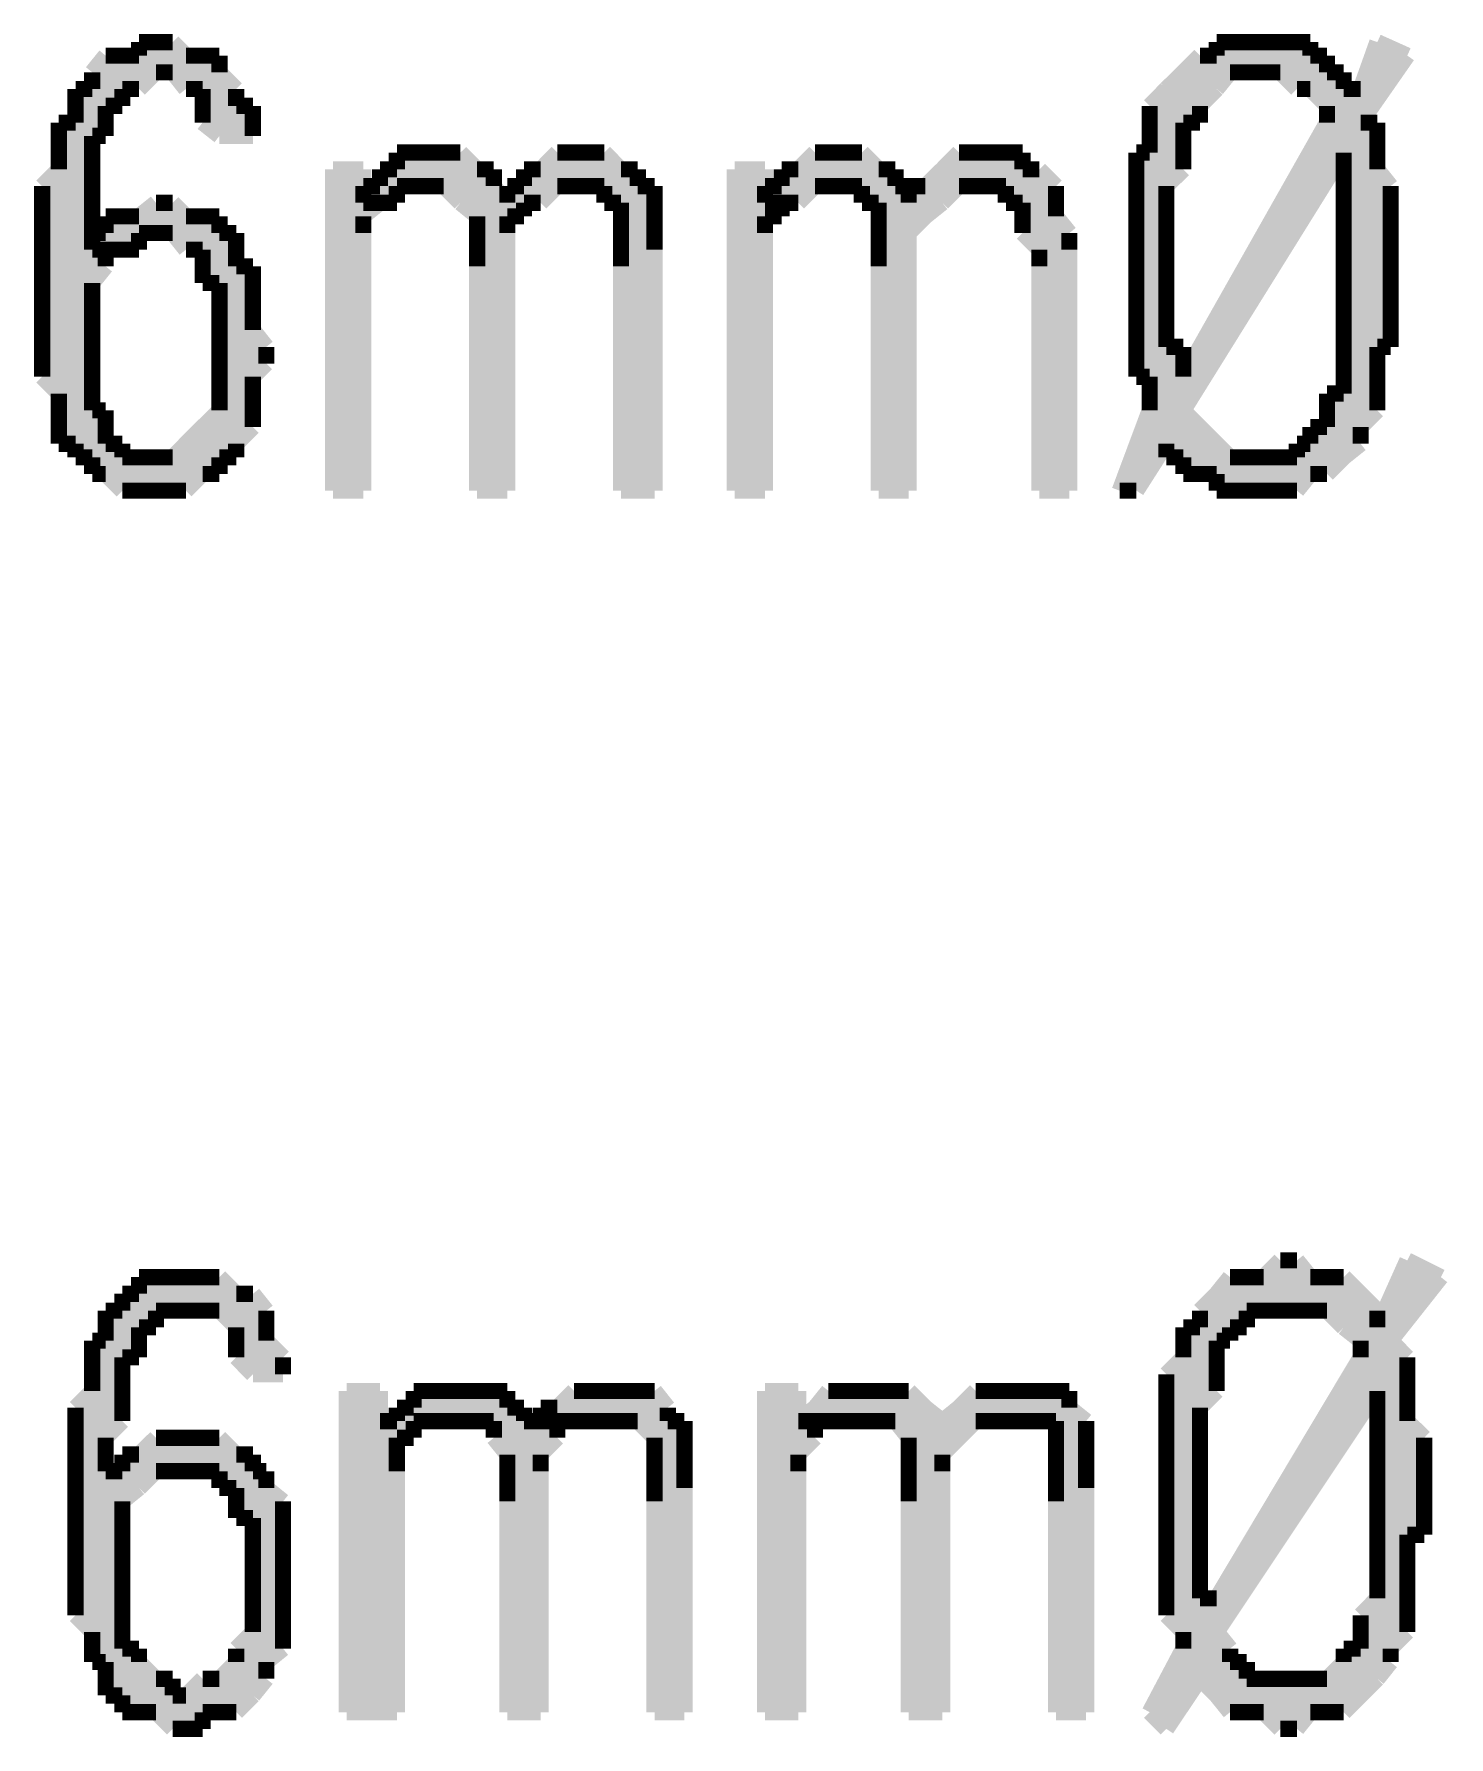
# Model space of a CAD drawing. Header units: millimetres. Extents: x 5 to 350, y 3 to 213.
# Drawn here: x 269.11 to 276.57, y 167.42 to 176.4 of the extents above; entities that cross this region are included whole.
import ezdxf

# ---------------------------------------------------------------- set-up
doc = ezdxf.new("R2010")
doc.units = ezdxf.units.MM
doc.layers.add('H', color=251, linetype='Continuous')
doc.layers.add('P', color=255, linetype='Continuous')

msp = doc.modelspace()

# ---------------------------------------------------------------- hatches: boundary and pattern name
at = {"layer": 'H', "linetype": 'Continuous'}
for points in [[(270.087, 175.86), (269.998, 175.93), (269.998, 176.107), (269.91, 176.107), (269.84, 176.195), (269.416, 176.195), (269.487, 176.283), (269.663, 176.283), (269.663, 176.354), (269.84, 176.354), (269.91, 176.283), (270.087, 176.283), (270.087, 176.195), (270.175, 176.107), (270.175, 176.018), (270.263, 176.018), (270.263, 175.86), (270.087, 175.86)], [(274.832, 173.99), (274.99, 174.413), (274.99, 174.59), (275.167, 174.59), (275.925, 175.93), (275.925, 176.018), (275.837, 176.107), (276.102, 176.107), (276.19, 176.354), (276.348, 176.283), (276.102, 175.93), (276.19, 175.93), (276.19, 175.772), (276.013, 175.772), (275.167, 174.413), (275.343, 174.237), (275.078, 174.237), (274.92, 173.99), (274.832, 173.99)], [(274.92, 174.59), (274.92, 175.772), (274.99, 175.772), (274.99, 176.018), (275.255, 176.283), (275.343, 176.283), (275.343, 176.354), (275.837, 176.354), (275.837, 176.283), (275.925, 176.283), (275.925, 176.195), (275.414, 176.195), (275.255, 176.018), (275.255, 175.93), (275.167, 175.93), (275.167, 175.683), (275.078, 175.595), (275.078, 174.748), (275.167, 174.748), (275.167, 174.59), (274.92, 174.59)], [(269.575, 173.99), (269.487, 174.078), (269.416, 174.078), (269.416, 174.166), (269.328, 174.166), (269.328, 174.237), (269.24, 174.237), (269.24, 174.502), (269.152, 174.59), (269.152, 175.595), (269.24, 175.683), (269.24, 175.93), (269.328, 175.93), (269.328, 176.107), (269.416, 176.107), (269.416, 176.195), (269.752, 176.195), (269.663, 176.107), (269.575, 176.107), (269.575, 176.018), (269.487, 176.018), (269.487, 175.86), (269.416, 175.86), (269.416, 175.26), (269.487, 175.26), (269.487, 175.172), (269.416, 175.084), (269.416, 174.413), (269.487, 174.413), (269.487, 174.237), (269.575, 174.237), (269.575, 174.166), (270.087, 174.166), (270.087, 174.078), (269.998, 174.078), (269.91, 173.99), (269.575, 173.99)], [(275.766, 176.107), (275.678, 176.195), (276.013, 176.195), (276.013, 176.107), (275.766, 176.107)], [(270.845, 175.507), (270.845, 175.595), (270.933, 175.595), (270.933, 175.683), (271.022, 175.683), (271.022, 175.772), (271.357, 175.772), (271.445, 175.683), (271.533, 175.683), (271.533, 175.595), (271.022, 175.595), (271.022, 175.507), (270.845, 175.507)], [(272.203, 173.99), (272.203, 175.507), (272.115, 175.507), (272.115, 175.595), (271.692, 175.595), (271.692, 175.683), (271.78, 175.683), (271.868, 175.772), (272.115, 175.772), (272.203, 175.683), (272.292, 175.683), (272.292, 175.595), (272.38, 175.595), (272.38, 173.99), (272.203, 173.99)], [(272.962, 175.507), (272.962, 175.595), (273.05, 175.595), (273.05, 175.683), (273.138, 175.683), (273.226, 175.772), (273.473, 175.772), (273.562, 175.683), (273.65, 175.683), (273.65, 175.595), (273.226, 175.595), (273.138, 175.507), (272.962, 175.507)], [(274.408, 173.99), (274.408, 175.26), (274.32, 175.348), (274.32, 175.507), (274.232, 175.507), (274.232, 175.595), (273.808, 175.595), (273.985, 175.772), (274.32, 175.772), (274.32, 175.683), (274.408, 175.683), (274.496, 175.595), (274.496, 175.436), (274.567, 175.348), (274.567, 173.99), (274.408, 173.99)], [(275.343, 173.99), (275.343, 174.078), (275.167, 174.078), (275.167, 174.166), (275.766, 174.166), (275.766, 174.237), (275.837, 174.237), (275.837, 174.325), (275.925, 174.325), (275.925, 174.502), (276.013, 174.502), (276.013, 175.772), (276.19, 175.772), (276.19, 175.683), (276.26, 175.595), (276.26, 174.748), (276.19, 174.748), (276.19, 174.413), (276.102, 174.325), (276.102, 174.237), (275.925, 174.078), (275.837, 174.078), (275.766, 173.99), (275.343, 173.99)], [(270.686, 173.99), (270.686, 175.683), (270.845, 175.683), (270.845, 175.507), (270.933, 175.507), (270.845, 175.436), (270.845, 173.99), (270.686, 173.99)], [(272.803, 173.99), (272.803, 175.683), (272.962, 175.683), (272.962, 175.507), (273.05, 175.507), (273.05, 175.436), (272.962, 175.436), (272.962, 173.99), (272.803, 173.99)], [(271.445, 173.99), (271.445, 175.436), (271.268, 175.595), (271.533, 175.595), (271.604, 175.507), (271.692, 175.507), (271.692, 175.436), (271.604, 175.436), (271.604, 173.99), (271.445, 173.99)], [(271.604, 175.507), (271.604, 175.595), (271.868, 175.595), (271.78, 175.507), (271.604, 175.507)], [(273.562, 173.99), (273.562, 175.507), (273.473, 175.507), (273.473, 175.595), (273.72, 175.595), (273.72, 175.507), (273.897, 175.507), (273.72, 175.348), (273.72, 173.99), (273.562, 173.99)], [(273.72, 175.507), (273.72, 175.595), (273.985, 175.595), (273.897, 175.507), (273.72, 175.507)], [(269.84, 174.166), (270.087, 174.413), (270.087, 175.084), (269.998, 175.084), (269.998, 175.26), (269.91, 175.26), (269.84, 175.348), (269.487, 175.348), (269.487, 175.436), (269.663, 175.436), (269.752, 175.507), (269.84, 175.507), (269.91, 175.436), (270.087, 175.436), (270.087, 175.348), (270.175, 175.348), (270.175, 175.172), (270.263, 175.172), (270.263, 174.837), (270.334, 174.748), (270.334, 174.66), (270.263, 174.59), (270.263, 174.325), (270.175, 174.237), (270.175, 174.166), (269.84, 174.166)], [(269.416, 175.26), (269.416, 175.348), (269.663, 175.348), (269.663, 175.26), (269.416, 175.26)], [(275.078, 174.166), (275.078, 174.237), (275.343, 174.237), (275.414, 174.166), (275.078, 174.166)], [(275.078, 167.464), (274.99, 167.552), (275.167, 167.887), (275.167, 167.975), (275.078, 168.063), (275.343, 168.152), (276.102, 169.422), (276.102, 169.51), (276.013, 169.58), (276.19, 169.58), (276.348, 169.933), (276.525, 169.845), (276.26, 169.51), (276.348, 169.422), (276.348, 169.333), (276.19, 169.245), (275.343, 167.975), (275.414, 167.887), (275.414, 167.816), (275.502, 167.816), (275.502, 167.728), (275.255, 167.728), (275.078, 167.464)], [(275.078, 168.063), (275.078, 169.333), (275.167, 169.422), (275.167, 169.58), (275.255, 169.58), (275.255, 169.668), (275.414, 169.845), (275.59, 169.845), (275.678, 169.933), (275.766, 169.933), (275.837, 169.845), (276.013, 169.845), (276.19, 169.668), (275.502, 169.668), (275.502, 169.58), (275.414, 169.58), (275.414, 169.51), (275.343, 169.51), (275.343, 169.245), (275.255, 169.157), (275.255, 168.152), (275.343, 168.152), (275.078, 168.063)], [(270.263, 169.333), (270.175, 169.422), (270.175, 169.58), (270.087, 169.668), (269.575, 169.668), (269.575, 169.757), (269.663, 169.757), (269.663, 169.845), (270.087, 169.845), (270.175, 169.757), (270.263, 169.757), (270.334, 169.668), (270.334, 169.51), (270.422, 169.422), (270.422, 169.333), (270.263, 169.333)], [(269.84, 167.464), (269.752, 167.552), (269.575, 167.552), (269.575, 167.64), (269.487, 167.64), (269.487, 167.816), (269.416, 167.816), (269.416, 167.975), (269.328, 168.063), (269.328, 169.157), (269.416, 169.245), (269.416, 169.51), (269.487, 169.51), (269.487, 169.668), (269.752, 169.668), (269.752, 169.58), (269.663, 169.58), (269.663, 169.422), (269.575, 169.422), (269.575, 169.086), (269.487, 168.998), (269.487, 168.822), (269.663, 168.734), (269.575, 168.663), (269.575, 167.887), (269.663, 167.887), (269.663, 167.816), (269.752, 167.728), (269.84, 167.728), (269.84, 167.64), (270.263, 167.64), (270.175, 167.552), (269.998, 167.552), (269.998, 167.464), (269.84, 167.464)], [(276.013, 169.58), (275.925, 169.668), (276.19, 169.668), (276.19, 169.58), (276.013, 169.58)], [(275.678, 167.464), (275.59, 167.552), (275.414, 167.552), (275.343, 167.64), (275.766, 167.728), (275.925, 167.728), (276.013, 167.816), (276.013, 167.887), (276.102, 167.887), (276.102, 168.063), (276.19, 168.152), (276.19, 169.245), (276.348, 169.333), (276.348, 169.086), (276.437, 168.998), (276.437, 168.487), (276.348, 168.487), (276.348, 167.975), (276.26, 167.887), (276.26, 167.816), (276.013, 167.552), (275.837, 167.552), (275.766, 167.464), (275.678, 167.464)], [(270.757, 167.552), (270.757, 169.245), (270.933, 169.245), (270.933, 169.086), (271.11, 169.086), (271.11, 168.998), (271.022, 168.998), (271.022, 167.552), (270.757, 167.552)], [(271.022, 169.086), (271.022, 169.157), (271.11, 169.157), (271.11, 169.245), (271.604, 169.245), (271.604, 169.157), (271.692, 169.157), (271.357, 169.086), (271.022, 169.086)], [(272.38, 167.552), (272.38, 168.998), (272.292, 169.086), (272.115, 169.086), (271.78, 169.157), (271.868, 169.157), (271.956, 169.245), (272.38, 169.245), (272.45, 169.157), (272.45, 169.086), (272.538, 169.086), (272.538, 167.552), (272.38, 167.552)], [(272.962, 167.552), (272.962, 169.245), (273.138, 169.245), (273.138, 169.086), (273.226, 169.086), (273.226, 168.998), (273.138, 168.91), (273.138, 167.552), (272.962, 167.552)], [(273.138, 169.086), (273.297, 169.245), (273.72, 169.245), (273.808, 169.157), (273.473, 169.086), (273.138, 169.086)], [(274.496, 167.552), (274.496, 169.086), (274.232, 169.086), (273.985, 169.157), (274.073, 169.245), (274.567, 169.245), (274.567, 169.157), (274.655, 169.086), (274.655, 167.552), (274.496, 167.552)], [(271.604, 167.552), (271.604, 168.91), (271.533, 168.998), (271.533, 169.086), (271.357, 169.086), (271.692, 169.157), (271.692, 169.086), (271.868, 169.086), (271.868, 168.998), (271.78, 168.91), (271.78, 167.552), (271.604, 167.552)], [(271.78, 169.086), (271.78, 169.157), (272.115, 169.086), (271.78, 169.086)], [(273.72, 167.552), (273.72, 168.998), (273.65, 169.086), (273.473, 169.086), (273.808, 169.157), (273.897, 169.086), (274.073, 169.086), (273.897, 168.91), (273.897, 167.552), (273.72, 167.552)], [(273.897, 169.086), (273.985, 169.157), (274.232, 169.086), (273.897, 169.086)], [(269.663, 168.734), (269.487, 168.822), (269.575, 168.822), (269.575, 168.91), (269.91, 168.822), (269.752, 168.822), (269.663, 168.734)], [(269.91, 167.64), (269.998, 167.728), (270.087, 167.728), (270.175, 167.816), (270.175, 167.887), (270.263, 167.975), (270.263, 168.575), (270.175, 168.575), (270.175, 168.734), (270.087, 168.734), (270.087, 168.822), (269.91, 168.822), (269.575, 168.91), (269.663, 168.91), (269.752, 168.998), (270.087, 168.998), (270.175, 168.91), (270.263, 168.91), (270.263, 168.822), (270.334, 168.822), (270.334, 168.734), (270.422, 168.663), (270.422, 167.887), (270.334, 167.816), (270.334, 167.728), (270.263, 167.64), (269.91, 167.64)], [(275.343, 167.64), (275.255, 167.728), (275.766, 167.728), (275.343, 167.64)]]:
    msp.add_hatch(color=256, dxfattribs=at).paths.add_polyline_path(points)

# ---------------------------------------------------------------- linework, layer by layer
at = {"layer": 'P', "const_width": 0.085}
for points in [[(269.752, 176.354), (269.663, 176.354)], [(269.663, 176.354), (269.663, 176.283)], [(269.84, 176.354), (269.752, 176.354)], [(269.91, 176.283), (269.84, 176.354)], [(275.414, 176.354), (275.343, 176.354)], [(275.343, 176.354), (275.343, 176.283)], [(275.502, 176.354), (275.414, 176.354)], [(275.59, 176.354), (275.502, 176.354)], [(275.678, 176.354), (275.59, 176.354)], [(275.766, 176.354), (275.678, 176.354)], [(275.678, 176.354), (275.678, 176.354)], [(275.837, 176.354), (275.766, 176.354)], [(275.837, 176.283), (275.837, 176.354)], [(276.19, 176.354), (276.102, 176.107)], [(276.348, 176.283), (276.19, 176.354)], [(269.487, 176.283), (269.416, 176.195)], [(269.575, 176.283), (269.487, 176.283)], [(269.663, 176.283), (269.575, 176.283)], [(269.998, 176.283), (269.91, 176.283)], [(270.087, 176.283), (269.998, 176.283)], [(270.087, 176.195), (270.087, 176.283)], [(275.255, 176.283), (275.167, 176.195)], [(275.343, 176.283), (275.255, 176.283)], [(275.925, 176.283), (275.837, 176.283)], [(275.925, 176.195), (275.925, 176.283)], [(276.102, 175.93), (276.348, 176.283)], [(269.416, 176.195), (269.416, 176.107)], [(269.752, 176.195), (269.416, 176.195)], [(269.416, 176.195), (269.752, 176.195)], [(269.663, 176.107), (269.752, 176.195)], [(269.752, 176.195), (269.752, 176.195)], [(269.752, 176.195), (269.84, 176.195)], [(269.84, 176.195), (269.91, 176.107)], [(270.175, 176.107), (270.087, 176.195)], [(275.167, 176.195), (275.078, 176.107)], [(275.343, 176.107), (275.414, 176.195)], [(275.414, 176.195), (275.502, 176.195)], [(275.502, 176.195), (275.59, 176.195)], [(276.013, 176.195), (275.59, 176.195)], [(275.59, 176.195), (275.678, 176.195)], [(275.59, 176.195), (276.013, 176.195)], [(275.678, 176.195), (275.766, 176.107)], [(276.013, 176.195), (275.925, 176.195)], [(276.013, 176.107), (276.013, 176.195)], [(269.416, 176.107), (269.328, 176.107)], [(269.328, 176.107), (269.328, 176.018)], [(269.575, 176.018), (269.575, 176.107)], [(269.575, 176.107), (269.663, 176.107)], [(269.91, 176.107), (269.998, 176.107)], [(269.998, 176.107), (269.998, 176.018)], [(270.175, 176.018), (270.175, 176.107)], [(275.078, 176.107), (274.99, 176.018)], [(275.255, 176.018), (275.343, 176.107)], [(275.766, 176.107), (275.837, 176.107)], [(275.837, 176.107), (276.102, 176.107)], [(276.102, 176.107), (275.837, 176.107)], [(275.837, 176.107), (275.925, 176.018)], [(276.102, 176.107), (276.013, 176.107)], [(269.328, 176.018), (269.328, 175.93)], [(269.487, 175.93), (269.487, 176.018)], [(269.487, 176.018), (269.575, 176.018)], [(269.998, 176.018), (269.998, 175.93)], [(270.263, 176.018), (270.175, 176.018)], [(270.263, 175.93), (270.263, 176.018)], [(274.99, 176.018), (274.99, 175.93)], [(275.255, 175.93), (275.255, 176.018)], [(275.925, 176.018), (275.925, 175.93)], [(269.328, 175.93), (269.24, 175.93)], [(269.24, 175.93), (269.24, 175.86)], [(269.487, 175.86), (269.487, 175.93)], [(269.998, 175.93), (270.087, 175.86)], [(270.263, 175.86), (270.263, 175.93)], [(274.99, 175.93), (274.99, 175.86)], [(275.925, 175.93), (275.167, 174.59)], [(275.167, 175.86), (275.167, 175.93)], [(275.167, 175.93), (275.255, 175.93)], [(276.19, 175.93), (276.102, 175.93)], [(276.19, 175.86), (276.19, 175.93)], [(269.24, 175.86), (269.24, 175.772)], [(269.416, 175.772), (269.416, 175.86)], [(269.416, 175.86), (269.487, 175.86)], [(270.087, 175.86), (270.263, 175.86)], [(274.99, 175.86), (274.99, 175.772)], [(275.167, 175.772), (275.167, 175.86)], [(276.19, 175.772), (276.19, 175.86)], [(269.24, 175.772), (269.24, 175.683)], [(269.416, 175.683), (269.416, 175.772)], [(271.11, 175.772), (271.022, 175.772)], [(271.022, 175.772), (271.022, 175.683)], [(271.18, 175.772), (271.11, 175.772)], [(271.268, 175.772), (271.18, 175.772)], [(271.357, 175.772), (271.268, 175.772)], [(271.445, 175.683), (271.357, 175.772)], [(271.868, 175.772), (271.78, 175.683)], [(271.956, 175.772), (271.868, 175.772)], [(272.027, 175.772), (271.956, 175.772)], [(272.115, 175.772), (272.027, 175.772)], [(272.203, 175.683), (272.115, 175.772)], [(272.115, 175.772), (272.115, 175.772)], [(273.226, 175.772), (273.138, 175.683)], [(273.297, 175.772), (273.226, 175.772)], [(273.385, 175.772), (273.297, 175.772)], [(273.473, 175.772), (273.385, 175.772)], [(273.385, 175.772), (273.385, 175.772)], [(273.562, 175.683), (273.473, 175.772)], [(273.985, 175.772), (273.897, 175.683)], [(274.073, 175.772), (273.985, 175.772)], [(274.144, 175.772), (274.073, 175.772)], [(274.232, 175.772), (274.144, 175.772)], [(274.32, 175.772), (274.232, 175.772)], [(274.32, 175.683), (274.32, 175.772)], [(274.99, 175.772), (274.92, 175.772)], [(274.92, 175.772), (274.92, 175.683)], [(275.167, 174.413), (276.013, 175.772)], [(275.167, 175.683), (275.167, 175.772)], [(276.19, 175.772), (276.013, 175.772)], [(276.013, 175.772), (276.013, 175.683)], [(276.013, 175.772), (276.19, 175.772)], [(276.19, 175.683), (276.19, 175.772)], [(276.19, 175.772), (276.19, 175.772)], [(269.24, 175.683), (269.152, 175.595)], [(269.416, 175.595), (269.416, 175.683)], [(270.845, 175.683), (270.686, 175.683)], [(270.686, 175.683), (270.686, 173.99)], [(270.845, 175.507), (270.845, 175.683)], [(271.022, 175.683), (270.933, 175.683)], [(270.933, 175.683), (270.933, 175.595)], [(271.533, 175.683), (271.445, 175.683)], [(271.533, 175.595), (271.533, 175.683)], [(271.78, 175.683), (271.692, 175.683)], [(271.692, 175.683), (271.692, 175.595)], [(272.292, 175.683), (272.203, 175.683)], [(272.292, 175.595), (272.292, 175.683)], [(272.962, 175.683), (272.803, 175.683)], [(272.803, 175.683), (272.803, 173.99)], [(272.962, 175.507), (272.962, 175.683)], [(273.138, 175.683), (273.05, 175.683)], [(273.05, 175.683), (273.05, 175.595)], [(273.65, 175.683), (273.562, 175.683)], [(273.65, 175.595), (273.65, 175.683)], [(273.897, 175.683), (273.808, 175.595)], [(274.408, 175.683), (274.32, 175.683)], [(274.496, 175.595), (274.408, 175.683)], [(274.92, 175.683), (274.92, 175.595)], [(275.078, 175.595), (275.167, 175.683)], [(276.013, 175.683), (276.013, 175.595)], [(276.26, 175.595), (276.19, 175.683)], [(269.152, 175.595), (269.152, 175.507)], [(269.416, 175.507), (269.416, 175.595)], [(270.933, 175.595), (270.845, 175.595)], [(270.845, 175.595), (270.845, 175.507)], [(271.022, 175.507), (271.022, 175.595)], [(271.022, 175.595), (271.11, 175.595)], [(271.11, 175.595), (271.18, 175.595)], [(271.533, 175.595), (271.18, 175.595)], [(271.18, 175.595), (271.268, 175.595)], [(271.18, 175.595), (271.533, 175.595)], [(271.268, 175.595), (271.357, 175.507)], [(271.604, 175.507), (271.533, 175.595)], [(271.533, 175.595), (271.533, 175.595)], [(271.692, 175.595), (271.604, 175.595)], [(271.604, 175.595), (271.604, 175.507)], [(271.956, 175.595), (271.692, 175.595)], [(271.692, 175.595), (271.956, 175.595)], [(271.78, 175.507), (271.868, 175.595)], [(271.868, 175.595), (271.956, 175.595)], [(271.956, 175.595), (272.027, 175.595)], [(272.027, 175.595), (272.115, 175.595)], [(272.115, 175.595), (272.115, 175.507)], [(272.38, 175.595), (272.292, 175.595)], [(272.38, 175.507), (272.38, 175.595)], [(273.05, 175.595), (272.962, 175.595)], [(272.962, 175.595), (272.962, 175.507)], [(273.138, 175.507), (273.226, 175.595)], [(273.226, 175.595), (273.297, 175.595)], [(273.65, 175.595), (273.297, 175.595)], [(273.297, 175.595), (273.385, 175.595)], [(273.297, 175.595), (273.65, 175.595)], [(273.385, 175.595), (273.473, 175.595)], [(273.473, 175.595), (273.473, 175.507)], [(273.72, 175.595), (273.65, 175.595)], [(273.72, 175.507), (273.72, 175.595)], [(273.808, 175.595), (273.72, 175.595)], [(273.72, 175.595), (273.72, 175.507)], [(274.073, 175.595), (273.808, 175.595)], [(273.808, 175.595), (274.073, 175.595)], [(273.897, 175.507), (273.985, 175.595)], [(273.985, 175.595), (274.073, 175.595)], [(274.073, 175.595), (274.073, 175.595)], [(274.073, 175.595), (274.144, 175.595)], [(274.144, 175.595), (274.232, 175.595)], [(274.232, 175.595), (274.232, 175.507)], [(274.496, 175.507), (274.496, 175.595)], [(274.92, 175.595), (274.92, 175.507)], [(275.078, 175.507), (275.078, 175.595)], [(276.013, 175.595), (276.013, 175.507)], [(276.26, 175.507), (276.26, 175.595)], [(269.152, 175.507), (269.152, 175.436)], [(269.152, 175.436), (269.152, 175.348)], [(269.416, 175.436), (269.416, 175.507)], [(269.416, 175.348), (269.416, 175.436)], [(269.575, 175.436), (269.487, 175.436)], [(269.487, 175.436), (269.487, 175.348)], [(269.663, 175.436), (269.575, 175.436)], [(269.752, 175.507), (269.663, 175.436)], [(269.84, 175.507), (269.752, 175.507)], [(269.91, 175.436), (269.84, 175.507)], [(269.998, 175.436), (269.91, 175.436)], [(270.087, 175.436), (269.998, 175.436)], [(270.087, 175.348), (270.087, 175.436)], [(270.845, 175.436), (270.933, 175.507)], [(270.933, 175.507), (270.845, 175.507)], [(270.845, 175.507), (270.933, 175.507)], [(270.845, 175.348), (270.845, 175.436)], [(270.933, 175.507), (271.022, 175.507)], [(271.357, 175.507), (271.445, 175.436)], [(271.445, 175.436), (271.445, 175.348)], [(271.78, 175.507), (271.604, 175.507)], [(271.604, 175.507), (271.78, 175.507)], [(271.604, 175.348), (271.604, 175.436)], [(271.604, 175.436), (271.692, 175.436)], [(271.692, 175.436), (271.692, 175.507)], [(271.692, 175.507), (271.78, 175.507)], [(272.115, 175.507), (272.203, 175.507)], [(272.203, 175.507), (272.203, 175.436)], [(272.203, 175.436), (272.203, 175.348)], [(272.38, 175.436), (272.38, 175.507)], [(272.38, 175.348), (272.38, 175.436)], [(273.05, 175.507), (272.962, 175.507)], [(272.962, 175.507), (273.05, 175.507)], [(272.962, 175.348), (272.962, 175.436)], [(272.962, 175.436), (273.05, 175.436)], [(273.05, 175.436), (273.05, 175.507)], [(273.05, 175.507), (273.138, 175.507)], [(273.473, 175.507), (273.562, 175.507)], [(273.562, 175.507), (273.562, 175.436)], [(273.562, 175.436), (273.562, 175.348)], [(273.897, 175.507), (273.72, 175.507)], [(273.72, 175.507), (273.897, 175.507)], [(273.72, 175.348), (273.808, 175.436)], [(273.808, 175.436), (273.897, 175.507)], [(274.232, 175.507), (274.32, 175.507)], [(274.32, 175.507), (274.32, 175.436)], [(274.32, 175.436), (274.32, 175.348)], [(274.496, 175.436), (274.496, 175.507)], [(274.567, 175.348), (274.496, 175.436)], [(274.92, 175.507), (274.92, 175.436)], [(274.92, 175.436), (274.92, 175.348)], [(275.078, 175.436), (275.078, 175.507)], [(275.078, 175.348), (275.078, 175.436)], [(276.013, 175.507), (276.013, 175.436)], [(276.013, 175.436), (276.013, 175.348)], [(276.26, 175.436), (276.26, 175.507)], [(276.26, 175.348), (276.26, 175.436)], [(269.152, 175.348), (269.152, 175.26)], [(269.487, 175.348), (269.416, 175.348)], [(269.416, 175.348), (269.416, 175.26)], [(269.416, 175.26), (269.416, 175.348)], [(269.752, 175.348), (269.487, 175.348)], [(269.487, 175.348), (269.752, 175.348)], [(269.663, 175.26), (269.663, 175.348)], [(269.663, 175.348), (269.752, 175.348)], [(269.752, 175.348), (269.84, 175.348)], [(269.84, 175.348), (269.91, 175.26)], [(270.175, 175.348), (270.087, 175.348)], [(270.175, 175.26), (270.175, 175.348)], [(270.845, 173.99), (270.845, 175.348)], [(271.445, 175.348), (271.445, 175.26)], [(271.604, 173.99), (271.604, 175.348)], [(272.203, 175.348), (272.203, 175.26)], [(272.38, 175.26), (272.38, 175.348)], [(272.962, 173.99), (272.962, 175.348)], [(273.562, 175.348), (273.562, 175.26)], [(273.72, 173.99), (273.72, 175.348)], [(274.32, 175.348), (274.408, 175.26)], [(274.567, 175.26), (274.567, 175.348)], [(274.92, 175.348), (274.92, 175.26)], [(275.078, 175.26), (275.078, 175.348)], [(276.013, 175.348), (276.013, 175.26)], [(276.26, 175.26), (276.26, 175.348)], [(269.152, 175.26), (269.152, 175.172)], [(269.416, 175.26), (269.487, 175.26)], [(269.487, 175.26), (269.416, 175.26)], [(269.487, 175.26), (269.575, 175.26)], [(269.487, 175.172), (269.487, 175.26)], [(269.575, 175.26), (269.663, 175.26)], [(269.91, 175.26), (269.998, 175.26)], [(269.998, 175.26), (269.998, 175.172)], [(270.175, 175.172), (270.175, 175.26)], [(271.445, 175.26), (271.445, 175.172)], [(272.203, 175.26), (272.203, 175.172)], [(272.38, 173.99), (272.38, 175.26)], [(273.562, 175.26), (273.562, 175.172)], [(274.408, 175.26), (274.408, 175.172)], [(274.567, 173.99), (274.567, 175.26)], [(274.92, 175.26), (274.92, 175.172)], [(275.078, 175.172), (275.078, 175.26)], [(276.013, 175.26), (276.013, 175.172)], [(276.26, 175.172), (276.26, 175.26)], [(269.152, 175.172), (269.152, 175.084)], [(269.416, 175.084), (269.487, 175.172)], [(269.998, 175.172), (269.998, 175.084)], [(270.263, 175.172), (270.175, 175.172)], [(270.263, 175.084), (270.263, 175.172)], [(271.445, 175.172), (271.445, 173.99)], [(272.203, 175.172), (272.203, 173.99)], [(273.562, 175.172), (273.562, 173.99)], [(274.408, 175.172), (274.408, 173.99)], [(274.92, 175.172), (274.92, 175.084)], [(275.078, 175.084), (275.078, 175.172)], [(276.013, 175.172), (276.013, 175.084)], [(276.26, 175.084), (276.26, 175.172)], [(269.152, 175.084), (269.152, 175.013)], [(269.416, 175.013), (269.416, 175.084)], [(269.998, 175.084), (270.087, 175.084)], [(270.087, 175.084), (270.087, 175.013)], [(270.263, 175.013), (270.263, 175.084)], [(274.92, 175.084), (274.92, 175.013)], [(275.078, 175.013), (275.078, 175.084)], [(276.013, 175.084), (276.013, 175.013)], [(276.26, 175.013), (276.26, 175.084)], [(269.152, 175.013), (269.152, 174.925)], [(269.416, 174.925), (269.416, 175.013)], [(270.087, 175.013), (270.087, 174.925)], [(270.263, 174.925), (270.263, 175.013)], [(274.92, 175.013), (274.92, 174.925)], [(275.078, 174.925), (275.078, 175.013)], [(276.013, 175.013), (276.013, 174.925)], [(276.26, 174.925), (276.26, 175.013)], [(269.152, 174.925), (269.152, 174.837)], [(269.416, 174.837), (269.416, 174.925)], [(270.087, 174.925), (270.087, 174.837)], [(270.263, 174.837), (270.263, 174.925)], [(274.92, 174.925), (274.92, 174.837)], [(275.078, 174.837), (275.078, 174.925)], [(276.013, 174.925), (276.013, 174.837)], [(276.26, 174.837), (276.26, 174.925)], [(269.152, 174.837), (269.152, 174.748)], [(269.416, 174.748), (269.416, 174.837)], [(270.087, 174.837), (270.087, 174.748)], [(270.334, 174.748), (270.263, 174.837)], [(274.92, 174.837), (274.92, 174.748)], [(275.078, 174.748), (275.078, 174.837)], [(276.013, 174.837), (276.013, 174.748)], [(276.26, 174.748), (276.26, 174.837)], [(269.152, 174.748), (269.152, 174.66)], [(269.416, 174.66), (269.416, 174.748)], [(270.087, 174.748), (270.087, 174.66)], [(270.334, 174.66), (270.334, 174.748)], [(274.92, 174.748), (274.92, 174.66)], [(275.167, 174.748), (275.078, 174.748)], [(275.167, 174.66), (275.167, 174.748)], [(276.013, 174.748), (276.013, 174.66)], [(276.19, 174.66), (276.19, 174.748)], [(276.19, 174.748), (276.26, 174.748)], [(269.152, 174.66), (269.152, 174.59)], [(269.416, 174.59), (269.416, 174.66)], [(270.087, 174.66), (270.087, 174.59)], [(270.263, 174.59), (270.334, 174.66)], [(274.92, 174.66), (274.92, 174.59)], [(275.167, 174.59), (275.167, 174.66)], [(276.013, 174.66), (276.013, 174.59)], [(276.19, 174.59), (276.19, 174.66)], [(269.152, 174.59), (269.24, 174.502)], [(269.416, 174.502), (269.416, 174.59)], [(270.087, 174.59), (270.087, 174.502)], [(270.263, 174.502), (270.263, 174.59)], [(274.92, 174.59), (274.99, 174.59)], [(275.167, 174.59), (274.99, 174.59)], [(274.99, 174.59), (274.99, 174.502)], [(274.99, 174.59), (275.167, 174.59)], [(276.013, 174.59), (276.013, 174.502)], [(276.19, 174.502), (276.19, 174.59)], [(269.24, 174.502), (269.24, 174.413)], [(269.416, 174.413), (269.416, 174.502)], [(270.087, 174.502), (270.087, 174.413)], [(270.263, 174.413), (270.263, 174.502)], [(274.99, 174.502), (274.99, 174.413)], [(276.013, 174.502), (275.925, 174.502)], [(275.925, 174.502), (275.925, 174.413)], [(276.19, 174.413), (276.19, 174.502)], [(269.24, 174.413), (269.24, 174.325)], [(269.487, 174.413), (269.416, 174.413)], [(269.487, 174.325), (269.487, 174.413)], [(270.087, 174.413), (269.998, 174.325)], [(270.263, 174.325), (270.263, 174.413)], [(274.99, 174.413), (274.832, 173.99)], [(275.255, 174.325), (275.167, 174.413)], [(275.925, 174.413), (275.925, 174.325)], [(276.102, 174.325), (276.19, 174.413)], [(269.24, 174.325), (269.24, 174.237)], [(269.487, 174.237), (269.487, 174.325)], [(269.998, 174.325), (269.91, 174.237)], [(270.175, 174.237), (270.263, 174.325)], [(275.343, 174.237), (275.255, 174.325)], [(275.925, 174.325), (275.837, 174.325)], [(275.837, 174.325), (275.837, 174.237)], [(276.102, 174.237), (276.102, 174.325)], [(269.24, 174.237), (269.328, 174.237)], [(269.328, 174.237), (269.328, 174.166)], [(269.328, 174.166), (269.416, 174.166)], [(269.416, 174.166), (269.416, 174.078)], [(269.575, 174.237), (269.487, 174.237)], [(269.575, 174.166), (269.575, 174.237)], [(269.663, 174.166), (269.575, 174.166)], [(269.752, 174.166), (269.663, 174.166)], [(269.84, 174.166), (269.752, 174.166)], [(269.752, 174.166), (270.087, 174.166)], [(270.087, 174.166), (269.752, 174.166)], [(269.91, 174.237), (269.84, 174.166)], [(270.087, 174.166), (270.175, 174.166)], [(270.087, 174.078), (270.087, 174.166)], [(270.175, 174.166), (270.175, 174.237)], [(274.92, 173.99), (275.078, 174.237)], [(275.343, 174.237), (275.078, 174.237)], [(275.078, 174.237), (275.078, 174.166)], [(275.078, 174.237), (275.343, 174.237)], [(275.078, 174.166), (275.167, 174.166)], [(275.167, 174.166), (275.59, 174.166)], [(275.59, 174.166), (275.167, 174.166)], [(275.167, 174.166), (275.167, 174.078)], [(275.414, 174.166), (275.343, 174.237)], [(275.502, 174.166), (275.414, 174.166)], [(275.59, 174.166), (275.502, 174.166)], [(275.678, 174.166), (275.59, 174.166)], [(275.766, 174.166), (275.678, 174.166)], [(275.837, 174.237), (275.766, 174.237)], [(275.766, 174.237), (275.766, 174.166)], [(275.925, 174.078), (276.013, 174.166)], [(276.013, 174.166), (276.102, 174.237)], [(269.416, 174.078), (269.487, 174.078)], [(269.487, 174.078), (269.575, 173.99)], [(269.91, 173.99), (269.998, 174.078)], [(269.998, 174.078), (270.087, 174.078)], [(275.167, 174.078), (275.255, 174.078)], [(275.255, 174.078), (275.343, 174.078)], [(275.343, 174.078), (275.343, 173.99)], [(275.766, 173.99), (275.837, 174.078)], [(275.837, 174.078), (275.925, 174.078)], [(269.575, 173.99), (269.663, 173.99)], [(269.663, 173.99), (269.752, 173.99)], [(269.752, 173.99), (269.84, 173.99)], [(269.84, 173.99), (269.91, 173.99)], [(270.686, 173.99), (270.845, 173.99)], [(271.445, 173.99), (271.604, 173.99)], [(272.203, 173.99), (272.38, 173.99)], [(272.803, 173.99), (272.962, 173.99)], [(273.562, 173.99), (273.72, 173.99)], [(274.408, 173.99), (274.567, 173.99)], [(274.832, 173.99), (274.92, 173.99)], [(275.343, 173.99), (275.414, 173.99)], [(275.414, 173.99), (275.502, 173.99)], [(275.502, 173.99), (275.59, 173.99)], [(275.59, 173.99), (275.678, 173.99)], [(275.678, 173.99), (275.766, 173.99)], [(275.678, 169.933), (275.59, 169.845)], [(275.766, 169.933), (275.678, 169.933)], [(275.837, 169.845), (275.766, 169.933)], [(275.766, 169.933), (275.766, 169.933)], [(276.348, 169.933), (276.19, 169.58)], [(276.525, 169.845), (276.348, 169.933)], [(269.752, 169.845), (269.663, 169.845)], [(269.663, 169.845), (269.663, 169.757)], [(269.84, 169.845), (269.752, 169.845)], [(269.91, 169.845), (269.84, 169.845)], [(269.998, 169.845), (269.91, 169.845)], [(270.087, 169.845), (269.998, 169.845)], [(270.175, 169.757), (270.087, 169.845)], [(275.414, 169.845), (275.343, 169.757)], [(275.502, 169.845), (275.414, 169.845)], [(275.59, 169.845), (275.502, 169.845)], [(275.925, 169.845), (275.837, 169.845)], [(276.013, 169.845), (275.925, 169.845)], [(276.102, 169.757), (276.013, 169.845)], [(276.26, 169.51), (276.525, 169.845)], [(269.663, 169.757), (269.575, 169.757)], [(269.575, 169.757), (269.575, 169.668)], [(270.263, 169.757), (270.175, 169.757)], [(270.334, 169.668), (270.263, 169.757)], [(275.343, 169.757), (275.255, 169.668)], [(276.19, 169.668), (276.102, 169.757)], [(269.575, 169.668), (269.487, 169.668)], [(269.487, 169.668), (269.487, 169.58)], [(269.91, 169.668), (269.575, 169.668)], [(269.575, 169.668), (269.91, 169.668)], [(269.752, 169.58), (269.752, 169.668)], [(269.752, 169.668), (269.84, 169.668)], [(269.84, 169.668), (269.91, 169.668)], [(269.91, 169.668), (269.998, 169.668)], [(269.998, 169.668), (270.087, 169.668)], [(270.087, 169.668), (270.175, 169.58)], [(270.334, 169.58), (270.334, 169.668)], [(275.255, 169.668), (275.255, 169.58)], [(275.502, 169.58), (275.502, 169.668)], [(275.502, 169.668), (275.59, 169.668)], [(275.59, 169.668), (275.678, 169.668)], [(275.678, 169.668), (275.766, 169.668)], [(276.19, 169.668), (275.766, 169.668)], [(275.766, 169.668), (275.837, 169.668)], [(275.766, 169.668), (276.19, 169.668)], [(275.837, 169.668), (275.925, 169.668)], [(275.925, 169.668), (276.013, 169.58)], [(276.19, 169.58), (276.19, 169.668)], [(276.19, 169.668), (276.19, 169.668)], [(269.487, 169.51), (269.416, 169.51)], [(269.416, 169.51), (269.416, 169.422)], [(269.487, 169.58), (269.487, 169.51)], [(269.663, 169.51), (269.663, 169.58)], [(269.663, 169.58), (269.752, 169.58)], [(269.663, 169.422), (269.663, 169.51)], [(270.175, 169.58), (270.175, 169.51)], [(270.175, 169.51), (270.175, 169.422)], [(270.334, 169.51), (270.334, 169.58)], [(270.422, 169.422), (270.334, 169.51)], [(275.255, 169.58), (275.167, 169.58)], [(275.167, 169.58), (275.167, 169.51)], [(275.167, 169.51), (275.167, 169.422)], [(275.343, 169.422), (275.343, 169.51)], [(275.343, 169.51), (275.414, 169.51)], [(275.414, 169.51), (275.414, 169.58)], [(275.414, 169.58), (275.502, 169.58)], [(276.013, 169.58), (276.19, 169.58)], [(276.19, 169.58), (276.013, 169.58)], [(276.013, 169.58), (276.102, 169.51)], [(276.102, 169.51), (276.102, 169.422)], [(276.348, 169.422), (276.26, 169.51)], [(269.416, 169.422), (269.416, 169.333)], [(269.575, 169.333), (269.575, 169.422)], [(269.575, 169.422), (269.663, 169.422)], [(270.175, 169.422), (270.263, 169.333)], [(270.422, 169.333), (270.422, 169.422)], [(275.167, 169.422), (275.078, 169.333)], [(276.102, 169.422), (275.343, 168.152)], [(275.343, 169.333), (275.343, 169.422)], [(276.348, 169.333), (276.348, 169.422)], [(269.416, 169.333), (269.416, 169.245)], [(269.575, 169.245), (269.575, 169.333)], [(270.263, 169.333), (270.422, 169.333)], [(275.078, 169.333), (275.078, 169.245)], [(275.343, 169.245), (275.343, 169.333)], [(276.348, 169.333), (276.19, 169.245)], [(276.19, 169.245), (276.348, 169.333)], [(276.348, 169.245), (276.348, 169.333)], [(269.416, 169.245), (269.328, 169.157)], [(269.575, 169.157), (269.575, 169.245)], [(270.933, 169.245), (270.757, 169.245)], [(270.757, 169.245), (270.757, 167.552)], [(270.933, 169.086), (270.933, 169.245)], [(271.18, 169.245), (271.11, 169.245)], [(271.11, 169.245), (271.11, 169.157)], [(271.268, 169.245), (271.18, 169.245)], [(271.357, 169.245), (271.268, 169.245)], [(271.445, 169.245), (271.357, 169.245)], [(271.533, 169.245), (271.445, 169.245)], [(271.604, 169.245), (271.533, 169.245)], [(271.604, 169.157), (271.604, 169.245)], [(271.956, 169.245), (271.868, 169.157)], [(272.027, 169.245), (271.956, 169.245)], [(272.115, 169.245), (272.027, 169.245)], [(272.203, 169.245), (272.115, 169.245)], [(272.292, 169.245), (272.203, 169.245)], [(272.203, 169.245), (272.203, 169.245)], [(272.38, 169.245), (272.292, 169.245)], [(272.45, 169.157), (272.38, 169.245)], [(273.138, 169.245), (272.962, 169.245)], [(272.962, 169.245), (272.962, 167.552)], [(273.138, 169.086), (273.138, 169.245)], [(273.297, 169.245), (273.226, 169.157)], [(273.385, 169.245), (273.297, 169.245)], [(273.473, 169.245), (273.385, 169.245)], [(273.562, 169.245), (273.473, 169.245)], [(273.65, 169.245), (273.562, 169.245)], [(273.562, 169.245), (273.562, 169.245)], [(273.72, 169.245), (273.65, 169.245)], [(273.808, 169.157), (273.72, 169.245)], [(274.073, 169.245), (273.985, 169.157)], [(274.144, 169.245), (274.073, 169.245)], [(274.232, 169.245), (274.144, 169.245)], [(274.32, 169.245), (274.232, 169.245)], [(274.408, 169.245), (274.32, 169.245)], [(274.496, 169.245), (274.408, 169.245)], [(274.408, 169.245), (274.408, 169.245)], [(274.567, 169.245), (274.496, 169.245)], [(274.567, 169.157), (274.567, 169.245)], [(275.078, 169.245), (275.078, 169.157)], [(275.255, 169.157), (275.343, 169.245)], [(275.343, 167.975), (276.19, 169.245)], [(276.19, 169.245), (276.19, 169.157)], [(276.348, 169.157), (276.348, 169.245)], [(269.328, 169.157), (269.328, 169.086)], [(269.575, 169.086), (269.575, 169.157)], [(271.11, 169.157), (271.022, 169.157)], [(271.022, 169.157), (271.022, 169.086)], [(271.692, 169.157), (271.357, 169.086)], [(271.357, 169.086), (271.692, 169.157)], [(271.692, 169.157), (271.604, 169.157)], [(271.692, 169.086), (271.692, 169.157)], [(271.78, 169.157), (271.78, 169.086)], [(272.115, 169.086), (271.78, 169.157)], [(271.868, 169.157), (271.78, 169.157)], [(271.78, 169.157), (272.115, 169.086)], [(272.45, 169.086), (272.45, 169.157)], [(273.226, 169.157), (273.138, 169.086)], [(273.808, 169.157), (273.473, 169.086)], [(273.473, 169.086), (273.808, 169.157)], [(273.897, 169.086), (273.808, 169.157)], [(273.985, 169.157), (273.897, 169.086)], [(274.232, 169.086), (273.985, 169.157)], [(273.985, 169.157), (274.232, 169.086)], [(274.655, 169.086), (274.567, 169.157)], [(275.078, 169.157), (275.078, 169.086)], [(275.255, 169.086), (275.255, 169.157)], [(276.19, 169.157), (276.19, 169.086)], [(276.348, 169.086), (276.348, 169.157)], [(269.328, 169.086), (269.328, 168.998)], [(269.487, 168.998), (269.575, 169.086)], [(271.11, 169.086), (270.933, 169.086)], [(271.022, 169.086), (270.933, 169.086)], [(270.933, 169.086), (271.11, 169.086)], [(271.11, 168.998), (271.11, 169.086)], [(271.11, 169.086), (271.18, 169.086)], [(271.18, 169.086), (271.268, 169.086)], [(271.268, 169.086), (271.357, 169.086)], [(271.357, 169.086), (271.445, 169.086)], [(271.445, 169.086), (271.533, 169.086)], [(271.533, 169.086), (271.533, 168.998)], [(271.78, 169.086), (271.692, 169.086)], [(271.868, 169.086), (271.78, 169.086)], [(271.78, 169.086), (271.868, 169.086)], [(271.868, 168.998), (271.868, 169.086)], [(271.868, 169.086), (271.956, 169.086)], [(271.956, 169.086), (272.027, 169.086)], [(272.027, 169.086), (272.115, 169.086)], [(272.115, 169.086), (272.203, 169.086)], [(272.203, 169.086), (272.292, 169.086)], [(272.292, 169.086), (272.38, 168.998)], [(272.538, 169.086), (272.45, 169.086)], [(272.538, 168.998), (272.538, 169.086)], [(273.226, 169.086), (273.138, 169.086)], [(273.138, 169.086), (273.226, 169.086)], [(273.226, 168.998), (273.226, 169.086)], [(273.226, 169.086), (273.297, 169.086)], [(273.297, 169.086), (273.385, 169.086)], [(273.385, 169.086), (273.473, 169.086)], [(273.473, 169.086), (273.562, 169.086)], [(273.562, 169.086), (273.65, 169.086)], [(273.65, 169.086), (273.72, 168.998)], [(274.073, 169.086), (273.897, 169.086)], [(273.897, 169.086), (273.897, 169.086)], [(273.897, 169.086), (274.073, 169.086)], [(273.985, 168.998), (274.073, 169.086)], [(274.073, 169.086), (274.144, 169.086)], [(274.144, 169.086), (274.232, 169.086)], [(274.232, 169.086), (274.232, 169.086)], [(274.232, 169.086), (274.32, 169.086)], [(274.32, 169.086), (274.408, 169.086)], [(274.408, 169.086), (274.496, 169.086)], [(274.496, 169.086), (274.496, 168.998)], [(274.655, 168.998), (274.655, 169.086)], [(275.078, 169.086), (275.078, 168.998)], [(275.255, 168.998), (275.255, 169.086)], [(276.19, 169.086), (276.19, 168.998)], [(276.437, 168.998), (276.348, 169.086)], [(269.328, 168.998), (269.328, 168.91)], [(269.487, 168.91), (269.487, 168.998)], [(269.752, 168.998), (269.663, 168.91)], [(269.84, 168.998), (269.752, 168.998)], [(269.91, 168.998), (269.84, 168.998)], [(269.998, 168.998), (269.91, 168.998)], [(270.087, 168.998), (269.998, 168.998)], [(269.998, 168.998), (269.998, 168.998)], [(270.175, 168.91), (270.087, 168.998)], [(271.022, 168.91), (271.022, 168.998)], [(271.022, 168.998), (271.11, 168.998)], [(271.533, 168.998), (271.604, 168.91)], [(271.78, 168.91), (271.868, 168.998)], [(272.38, 168.998), (272.38, 168.91)], [(272.538, 168.91), (272.538, 168.998)], [(273.138, 168.91), (273.226, 168.998)], [(273.72, 168.998), (273.72, 168.91)], [(273.897, 168.91), (273.985, 168.998)], [(274.496, 168.998), (274.496, 168.91)], [(274.655, 168.91), (274.655, 168.998)], [(275.078, 168.998), (275.078, 168.91)], [(275.255, 168.91), (275.255, 168.998)], [(276.19, 168.998), (276.19, 168.91)], [(276.437, 168.91), (276.437, 168.998)], [(269.328, 168.91), (269.328, 168.822)], [(269.487, 168.822), (269.487, 168.91)], [(269.575, 168.91), (269.575, 168.822)], [(269.91, 168.822), (269.575, 168.91)], [(269.663, 168.91), (269.575, 168.91)], [(269.575, 168.91), (269.91, 168.822)], [(270.263, 168.91), (270.175, 168.91)], [(270.263, 168.822), (270.263, 168.91)], [(271.022, 168.822), (271.022, 168.91)], [(271.604, 168.91), (271.604, 168.822)], [(271.78, 168.822), (271.78, 168.91)], [(272.38, 168.91), (272.38, 168.822)], [(272.538, 168.822), (272.538, 168.91)], [(273.138, 168.822), (273.138, 168.91)], [(273.72, 168.91), (273.72, 168.822)], [(273.897, 168.822), (273.897, 168.91)], [(274.496, 168.91), (274.496, 168.822)], [(274.655, 168.822), (274.655, 168.91)], [(275.078, 168.91), (275.078, 168.822)], [(275.255, 168.822), (275.255, 168.91)], [(276.19, 168.91), (276.19, 168.822)], [(276.437, 168.822), (276.437, 168.91)], [(269.328, 168.822), (269.328, 168.734)], [(269.575, 168.822), (269.487, 168.822)], [(269.487, 168.822), (269.663, 168.734)], [(269.663, 168.734), (269.487, 168.822)], [(269.663, 168.734), (269.752, 168.822)], [(269.752, 168.822), (269.84, 168.822)], [(269.84, 168.822), (269.91, 168.822)], [(269.91, 168.822), (269.998, 168.822)], [(269.998, 168.822), (270.087, 168.822)], [(270.087, 168.822), (270.087, 168.734)], [(270.334, 168.822), (270.263, 168.822)], [(270.334, 168.734), (270.334, 168.822)], [(271.022, 167.552), (271.022, 168.822)], [(271.604, 168.822), (271.604, 168.734)], [(271.78, 167.552), (271.78, 168.822)], [(272.38, 168.822), (272.38, 168.734)], [(272.538, 168.734), (272.538, 168.822)], [(273.138, 167.552), (273.138, 168.822)], [(273.72, 168.822), (273.72, 168.734)], [(273.897, 167.552), (273.897, 168.822)], [(274.496, 168.822), (274.496, 168.734)], [(274.655, 168.734), (274.655, 168.822)], [(275.078, 168.822), (275.078, 168.734)], [(275.255, 168.734), (275.255, 168.822)], [(276.19, 168.822), (276.19, 168.734)], [(276.437, 168.734), (276.437, 168.822)], [(269.328, 168.734), (269.328, 168.663)], [(269.575, 168.663), (269.663, 168.734)], [(270.087, 168.734), (270.175, 168.734)], [(270.175, 168.734), (270.175, 168.663)], [(270.422, 168.663), (270.334, 168.734)], [(271.604, 168.734), (271.604, 168.663)], [(272.38, 168.734), (272.38, 168.663)], [(272.538, 167.552), (272.538, 168.734)], [(273.72, 168.734), (273.72, 168.663)], [(274.496, 168.734), (274.496, 168.663)], [(274.655, 167.552), (274.655, 168.734)], [(275.078, 168.734), (275.078, 168.663)], [(275.255, 168.663), (275.255, 168.734)], [(276.19, 168.734), (276.19, 168.663)], [(276.437, 168.663), (276.437, 168.734)], [(269.328, 168.663), (269.328, 168.575)], [(269.575, 168.575), (269.575, 168.663)], [(270.175, 168.663), (270.175, 168.575)], [(270.422, 168.575), (270.422, 168.663)], [(271.604, 168.663), (271.604, 167.552)], [(272.38, 168.663), (272.38, 167.552)], [(273.72, 168.663), (273.72, 167.552)], [(274.496, 168.663), (274.496, 167.552)], [(275.078, 168.663), (275.078, 168.575)], [(275.255, 168.575), (275.255, 168.663)], [(276.19, 168.663), (276.19, 168.575)], [(276.437, 168.575), (276.437, 168.663)], [(269.328, 168.575), (269.328, 168.487)], [(269.575, 168.487), (269.575, 168.575)], [(270.175, 168.575), (270.263, 168.575)], [(270.263, 168.575), (270.263, 168.487)], [(270.422, 168.487), (270.422, 168.575)], [(275.078, 168.575), (275.078, 168.487)], [(275.255, 168.487), (275.255, 168.575)], [(276.19, 168.575), (276.19, 168.487)], [(276.437, 168.487), (276.437, 168.575)], [(269.328, 168.487), (269.328, 168.398)], [(269.575, 168.398), (269.575, 168.487)], [(270.263, 168.487), (270.263, 168.398)], [(270.422, 168.398), (270.422, 168.487)], [(275.078, 168.487), (275.078, 168.398)], [(275.255, 168.398), (275.255, 168.487)], [(276.19, 168.487), (276.19, 168.398)], [(276.348, 168.398), (276.348, 168.487)], [(276.348, 168.487), (276.437, 168.487)], [(269.328, 168.398), (269.328, 168.31)], [(269.575, 168.31), (269.575, 168.398)], [(270.263, 168.398), (270.263, 168.31)], [(270.422, 168.31), (270.422, 168.398)], [(275.078, 168.398), (275.078, 168.31)], [(275.255, 168.31), (275.255, 168.398)], [(276.19, 168.398), (276.19, 168.31)], [(276.348, 168.31), (276.348, 168.398)], [(269.328, 168.31), (269.328, 168.24)], [(269.328, 168.24), (269.328, 168.152)], [(269.575, 168.24), (269.575, 168.31)], [(269.575, 168.152), (269.575, 168.24)], [(270.263, 168.31), (270.263, 168.24)], [(270.263, 168.24), (270.263, 168.152)], [(270.422, 168.24), (270.422, 168.31)], [(270.422, 168.152), (270.422, 168.24)], [(275.078, 168.31), (275.078, 168.24)], [(275.078, 168.24), (275.078, 168.152)], [(275.255, 168.24), (275.255, 168.31)], [(275.255, 168.152), (275.255, 168.24)], [(276.19, 168.31), (276.19, 168.24)], [(276.19, 168.24), (276.19, 168.152)], [(276.348, 168.24), (276.348, 168.31)], [(276.348, 168.152), (276.348, 168.24)], [(269.328, 168.152), (269.328, 168.063)], [(269.575, 168.063), (269.575, 168.152)], [(270.263, 168.152), (270.263, 168.063)], [(270.422, 168.063), (270.422, 168.152)], [(275.343, 168.152), (275.078, 168.063)], [(275.078, 168.152), (275.078, 168.063)], [(275.078, 168.063), (275.343, 168.152)], [(275.343, 168.152), (275.255, 168.152)], [(276.19, 168.152), (276.102, 168.063)], [(276.348, 168.063), (276.348, 168.152)], [(269.328, 168.063), (269.416, 167.975)], [(269.575, 167.975), (269.575, 168.063)], [(270.263, 168.063), (270.263, 167.975)], [(270.422, 167.975), (270.422, 168.063)], [(275.078, 168.063), (275.167, 167.975)], [(276.102, 168.063), (276.102, 167.975)], [(276.348, 167.975), (276.348, 168.063)], [(269.416, 167.975), (269.416, 167.887)], [(269.575, 167.887), (269.575, 167.975)], [(270.263, 167.975), (270.175, 167.887)], [(270.422, 167.887), (270.422, 167.975)], [(275.167, 167.975), (275.167, 167.887)], [(275.414, 167.887), (275.343, 167.975)], [(276.102, 167.975), (276.102, 167.887)], [(276.26, 167.887), (276.348, 167.975)], [(269.416, 167.887), (269.416, 167.816)], [(269.663, 167.887), (269.575, 167.887)], [(269.663, 167.816), (269.663, 167.887)], [(270.175, 167.887), (270.175, 167.816)], [(270.334, 167.816), (270.422, 167.887)], [(275.167, 167.887), (274.99, 167.552)], [(275.414, 167.816), (275.414, 167.887)], [(276.102, 167.887), (276.013, 167.887)], [(276.013, 167.887), (276.013, 167.816)], [(276.26, 167.816), (276.26, 167.887)], [(269.416, 167.816), (269.487, 167.816)], [(269.487, 167.816), (269.487, 167.728)], [(269.752, 167.728), (269.663, 167.816)], [(270.175, 167.816), (270.087, 167.728)], [(270.334, 167.728), (270.334, 167.816)], [(275.502, 167.816), (275.414, 167.816)], [(275.502, 167.728), (275.502, 167.816)], [(276.013, 167.816), (275.925, 167.728)], [(276.19, 167.728), (276.26, 167.816)], [(269.487, 167.728), (269.487, 167.64)], [(269.84, 167.728), (269.752, 167.728)], [(269.84, 167.64), (269.84, 167.728)], [(269.998, 167.728), (269.91, 167.64)], [(270.087, 167.728), (269.998, 167.728)], [(270.263, 167.64), (270.334, 167.728)], [(275.078, 167.464), (275.255, 167.728)], [(275.502, 167.728), (275.255, 167.728)], [(275.255, 167.728), (275.343, 167.64)], [(275.255, 167.728), (275.502, 167.728)], [(275.343, 167.64), (275.766, 167.728)], [(275.766, 167.728), (275.343, 167.64)], [(275.59, 167.728), (275.502, 167.728)], [(275.678, 167.728), (275.59, 167.728)], [(275.59, 167.728), (275.59, 167.728)], [(275.766, 167.728), (275.678, 167.728)], [(275.837, 167.728), (275.766, 167.728)], [(275.925, 167.728), (275.837, 167.728)], [(276.102, 167.64), (276.19, 167.728)], [(269.487, 167.64), (269.575, 167.64)], [(269.575, 167.64), (269.575, 167.552)], [(269.91, 167.64), (269.84, 167.64)], [(269.91, 167.64), (270.263, 167.64)], [(270.263, 167.64), (269.91, 167.64)], [(270.175, 167.552), (270.263, 167.64)], [(275.343, 167.64), (275.414, 167.552)], [(276.013, 167.552), (276.102, 167.64)], [(269.575, 167.552), (269.663, 167.552)], [(269.663, 167.552), (269.752, 167.552)], [(269.752, 167.552), (269.84, 167.464)], [(269.998, 167.464), (269.998, 167.552)], [(269.998, 167.552), (270.087, 167.552)], [(270.087, 167.552), (270.175, 167.552)], [(270.757, 167.552), (271.022, 167.552)], [(271.604, 167.552), (271.78, 167.552)], [(272.38, 167.552), (272.538, 167.552)], [(272.962, 167.552), (273.138, 167.552)], [(273.72, 167.552), (273.897, 167.552)], [(274.496, 167.552), (274.655, 167.552)], [(274.99, 167.552), (275.078, 167.464)], [(275.414, 167.552), (275.502, 167.552)], [(275.502, 167.552), (275.59, 167.552)], [(275.59, 167.552), (275.678, 167.464)], [(275.766, 167.464), (275.837, 167.552)], [(275.837, 167.552), (275.925, 167.552)], [(275.925, 167.552), (276.013, 167.552)], [(269.84, 167.464), (269.91, 167.464)], [(269.91, 167.464), (269.998, 167.464)], [(275.678, 167.464), (275.766, 167.464)]]:
    msp.add_lwpolyline(points, dxfattribs=at)

doc.saveas('drawing.dxf')
